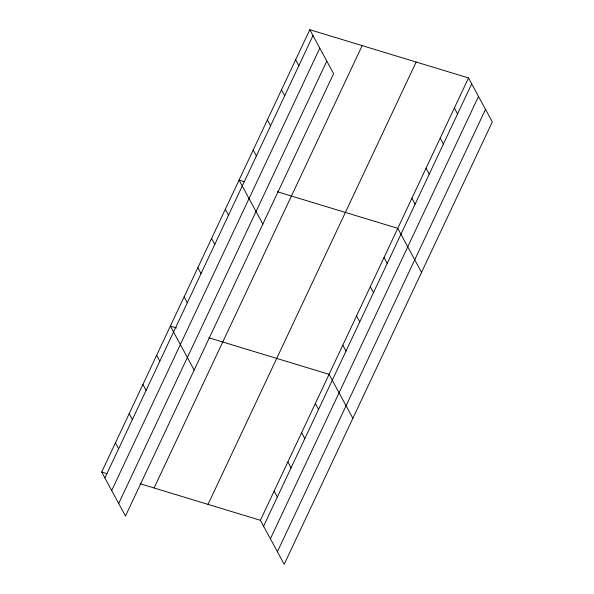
<?xml version="1.0" encoding="UTF-8"?>
<svg xmlns="http://www.w3.org/2000/svg" width="594" height="594" viewBox="0 0 594 594"><rect width="100%" height="100%" fill="white"/><g stroke="black" fill="none" stroke-linecap="round" stroke-linejoin="round"><path stroke-width="0.89" d="M309.808 29.7L333.598 73.693L125.49 516.052L101.7 472.059L309.808 29.7L468.51 77.948L492.3 121.941L284.192 564.3L260.402 520.307L140.11 483.731M104.893 477.962L313.001 35.603M111.687 490.533L319.795 48.173M118.689 503.482L326.797 61.123M154.076 487.978L362.177 45.619M208.034 504.388L416.142 62.028M260.402 520.307L468.51 77.948M263.602 526.21L471.703 83.858M270.396 538.78L478.504 96.421M277.398 551.729L485.506 109.378M244.29 181.697L239.048 180.101L262.838 224.094M277.457 191.78L397.757 228.348L421.54 272.342M176.485 327.94L170.374 326.076L194.164 370.069M208.784 337.756L329.083 374.331L352.866 418.325M101.7 472.059L106.935 473.648M454.358 108.034L457.551 113.937M440.213 138.112L443.406 144.015M426.061 168.191L429.254 174.094M411.909 198.27L415.102 204.18M295.656 59.779L298.849 65.689M384.021 257.551L387.214 263.454M281.504 89.857L284.697 95.768M370.285 286.746L373.478 292.649M267.352 119.943L270.545 125.846M356.548 315.941L359.741 321.844M253.2 150.022L256.393 155.925M342.812 345.136L346.012 351.039M225.319 209.296L228.512 215.199M315.347 403.526L318.54 409.429M211.583 238.491L214.776 244.394M301.611 432.722L304.804 438.624M197.847 267.686L201.039 273.596M287.875 461.917L291.067 467.82M184.11 296.881L187.303 302.792M274.138 491.112L277.331 497.015M156.638 355.271L159.831 361.182M142.909 384.474L146.102 390.377M129.173 413.669L132.365 419.572M115.436 442.864L118.629 448.767"/></g></svg>
